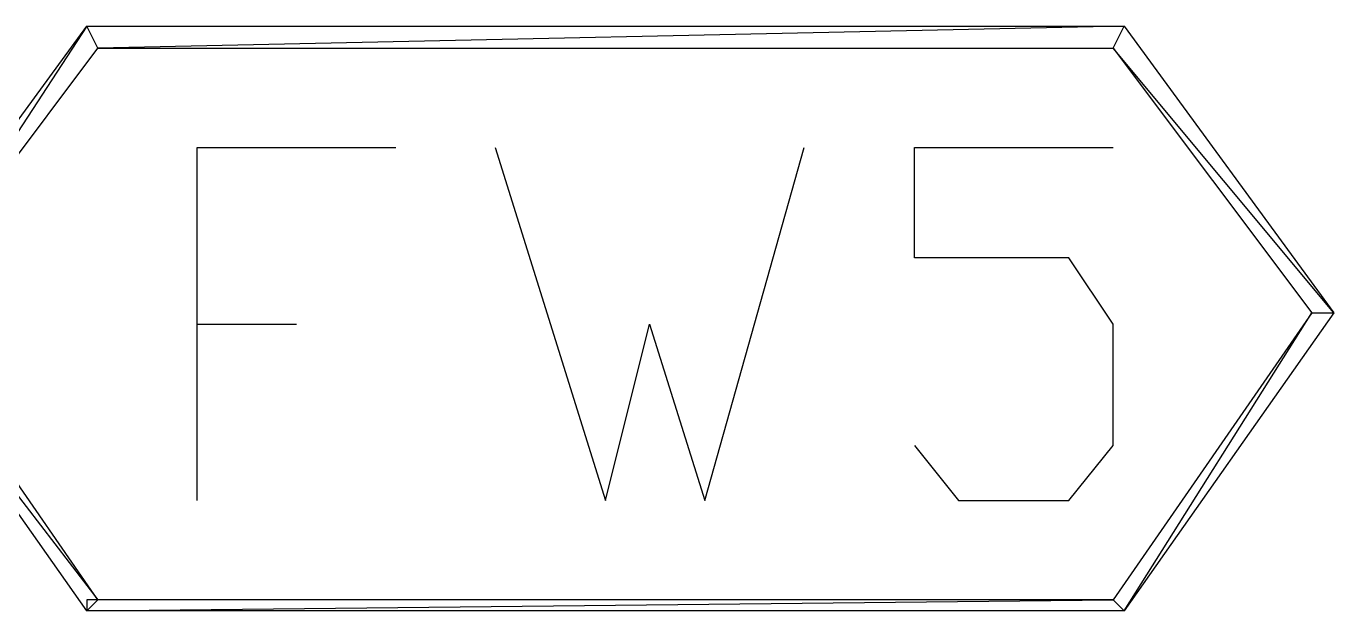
# Model space of a CAD drawing. Header units: millimetres. Extents: x 43 to 784, y -702 to -31.
# Drawn here: x 690.7 to 704.92, y -684.4 to -678.04 of the extents above; entities that cross this region are included whole.
import ezdxf

# ---------------------------------------------------------------- set-up
doc = ezdxf.new("R2010")
doc.units = ezdxf.units.MM
doc.layers.add('PDF_LINES', color=4, linetype='Continuous')

msp = doc.modelspace()

# ---------------------------------------------------------------- linework, layer by layer
at = {"layer": 'PDF_LINES'}
for p, q in [((689.08, -681.16), (691.36, -678.04)), ((691.36, -678.04), (689.32, -681.16)), ((691.36, -678.04), (689.32, -681.16)), ((691.48, -678.28), (691.36, -678.04)), ((691.36, -678.04), (702.64, -678.04)), ((691.48, -678.28), (691.36, -678.04)), ((702.64, -678.04), (691.48, -678.28)), ((702.64, -678.04), (691.48, -678.28)), ((702.52, -678.28), (702.64, -678.04)), ((702.52, -678.28), (702.64, -678.04)), ((702.64, -678.04), (704.92, -681.16)), ((689.32, -681.16), (691.48, -678.28)), ((691.48, -678.28), (702.52, -678.28)), ((704.92, -681.16), (702.52, -678.28)), ((702.52, -678.28), (704.68, -681.16)), ((704.92, -681.16), (702.52, -678.28)), ((692.56, -683.2), (692.56, -679.36)), ((692.56, -679.36), (694.72, -679.36)), ((695.8, -679.36), (697, -683.2)), ((698.08, -683.2), (699.16, -679.36)), ((700.36, -680.56), (700.36, -679.36)), ((700.36, -679.36), (702.52, -679.36)), ((702.04, -680.56), (700.36, -680.56)), ((702.52, -681.28), (702.04, -680.56)), ((689.08, -681.16), (691.48, -684.28)), ((689.08, -681.16), (691.48, -684.28)), ((691.36, -684.4), (689.08, -681.16)), ((691.48, -684.28), (689.32, -681.16)), ((692.56, -681.28), (693.64, -681.28)), ((697, -683.2), (697.48, -681.28)), ((697.48, -681.28), (698.08, -683.2)), ((704.68, -681.16), (702.52, -684.28)), ((702.52, -682.6), (702.52, -681.28)), ((702.64, -684.4), (704.68, -681.16)), ((702.64, -684.4), (704.68, -681.16)), ((704.92, -681.16), (702.64, -684.4)), ((704.68, -681.16), (704.92, -681.16)), ((704.68, -681.16), (704.92, -681.16)), ((700.36, -682.6), (700.84, -683.2)), ((702.04, -683.2), (702.52, -682.6)), ((700.84, -683.2), (702.04, -683.2)), ((691.36, -684.28), (691.36, -684.4)), ((691.36, -684.4), (702.52, -684.28)), ((702.52, -684.28), (691.36, -684.28)), ((691.36, -684.4), (702.52, -684.28)), ((691.48, -684.28), (691.36, -684.4)), ((702.64, -684.4), (691.36, -684.4)), ((702.52, -684.28), (702.64, -684.4)), ((702.52, -684.28), (702.64, -684.4))]:
    msp.add_line(p, q, dxfattribs=at)

doc.saveas('drawing.dxf')
